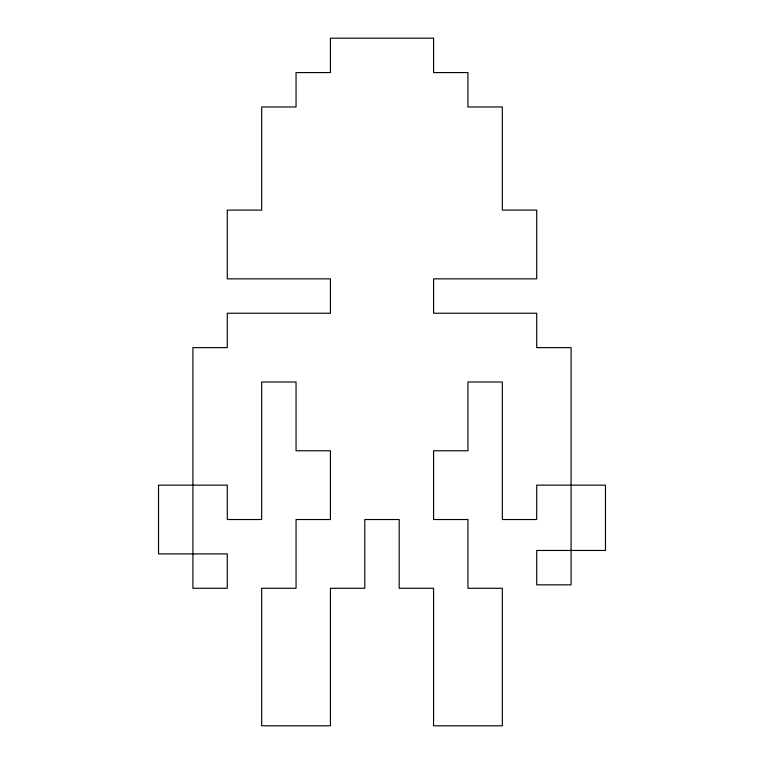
<?xml version="1.0" encoding="UTF-8"?>
<svg xmlns="http://www.w3.org/2000/svg" width="764" height="764" viewBox="0 0 764 764"><rect width="100%" height="100%" fill="white"/><g stroke="black" fill="none" stroke-linecap="round" stroke-linejoin="round"><path stroke-width="1.15" d="M433.57 38.2L330.43 38.2L330.43 72.58L296.05 72.58L296.05 106.96L261.67 106.96L261.67 210.1L227.29 210.1L227.29 278.86L330.43 278.86L330.43 313.24L227.29 313.24L227.29 347.62L192.91 347.62L192.91 588.28L227.29 588.28L227.29 553.9L158.53 553.9L158.53 485.14L227.29 485.14L227.29 519.52L261.67 519.52L261.67 382L296.05 382L296.05 450.76L330.43 450.76L330.43 519.52L296.05 519.52L296.05 588.28L261.67 588.28L261.67 725.8L330.43 725.8L330.43 588.28L364.81 588.28L364.81 519.52L399.19 519.52L399.19 588.28L433.57 588.28L433.57 725.8L502.33 725.8L502.33 588.28L467.95 588.28L467.95 519.52L433.57 519.52L433.57 450.76L467.95 450.76L467.95 382L502.33 382L502.33 519.52L536.71 519.52L536.71 485.14L605.47 485.14L605.47 550.462L536.71 550.462L536.71 584.842L571.09 584.842L571.09 347.62L536.71 347.62L536.71 313.24L433.57 313.24L433.57 278.86L536.71 278.86L536.71 210.1L502.33 210.1L502.33 106.96L467.95 106.96L467.95 72.58L433.57 72.58L433.57 38.2"/></g></svg>
